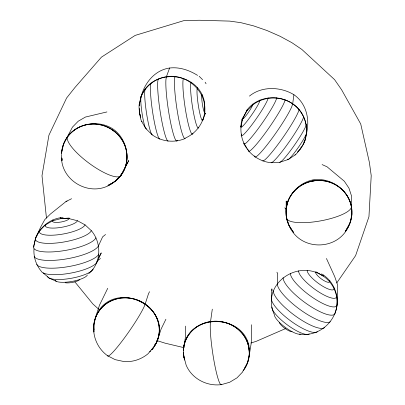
<?xml version="1.0" encoding="UTF-8"?>
<svg xmlns="http://www.w3.org/2000/svg" width="405" height="405" viewBox="0 0 405 405"><rect width="100%" height="100%" fill="white"/><g stroke="black" fill="none" stroke-linecap="round" stroke-linejoin="round"><path stroke-width="0.61" d="M286.143 209.38L286.224 201.022L286.537 208.16M286.543 214.701L286.512 217.667L289.074 225.529L291.352 228.972M185.586 326.121L185.45 337.213L183.516 348.943M212.301 309.157L210.534 321.626A32.947 3.756 81.5 0 0 213.739 359.463A32.947 3.756 81.5 0 0 221.51 384.603L229.711 382.244L237.006 377.84L242.894 371.679M251.505 324.749L251.282 342.843L249.212 355.377M98.602 257.691L101.255 252.887L97.053 261.984A28.532 7.629 -10.3 0 1 69.032 273.4A28.532 7.629 -10.3 0 1 41.325 271.294C36.045 265.012 33.443 257.023 33.969 248.873M33.888 247.106L33.833 245.926L35.67 237.841C40.13 226.663 51.01 218.148 63.119 217.444M88.7 273.633C101.453 263.199 101.852 242.853 91.348 230.683A28.532 7.629 -10.3 0 1 59.662 242.641A28.532 7.629 -10.3 0 1 35.67 237.958L39.604 230.506M45.36 224.416L45.35 224.962L39.599 230.809M91.348 230.683L85.06 224.866L77.497 220.76A16.473 4.404 -10.3 0 1 59.201 227.666A16.473 4.404 -10.3 0 1 45.35 224.962L52.534 220.821L52.549 219.991M60.684 217.536L60.659 218.67L52.534 220.821M97.053 261.984L97.078 260.967M337.162 303.826L337.674 291.964L337.289 284.037L334.687 276.549L326.44 258.491M112.676 182.67L115.217 181.182L120.979 175.264L121.034 174.17M246.761 147.683C240.489 139.659 239.973 128.82 241.861 119.171M297.361 152.077C311.668 139.123 308.696 114.164 292.693 103.807L293.893 94.694C280.645 86.645 261.797 85.916 249.434 96.106M141.208 96.071L139.188 104.905L141.208 96.071C152.979 66.314 201.012 72.161 204.733 104.029M145.172 89.019L145.106 89.399A23.298 2.658 81.5 0 0 146.65 113.982A23.298 2.658 81.5 0 0 152.305 134.905C161.666 141.659 174.19 143.076 184.847 138.647M150.974 83.197L150.949 83.344A28.532 3.255 81.5 0 0 152.837 113.451A28.532 3.255 81.5 0 0 159.762 139.077M175.016 76.489A31.823 3.63 81.5 0 0 177.8 114.134A31.823 3.63 81.5 0 0 185.692 137.897C196.03 133.25 203.457 123.287 204.727 111.993C206.955 91.393 186.654 73.204 166.425 76.712L165.934 79.603A32.947 3.756 81.5 0 0 170.054 119.723A32.947 3.756 81.5 0 0 177.481 140.236M183.419 78.347L183.394 78.494A28.532 3.255 81.5 0 0 185.89 112.246A28.532 3.255 81.5 0 0 192.962 133.554M191.054 82.159L190.993 82.544A23.298 2.658 81.5 0 0 193.028 110.099A23.298 2.658 81.5 0 0 198.804 127.499M197.407 87.667L197.291 88.356A16.473 1.878 81.5 0 0 198.733 107.841A16.473 1.878 81.5 0 0 202.819 120.143L205.456 112.98L204.287 115.141M201.867 95.539L202.044 94.497M204.641 102.176L204.727 111.993A8.525 0.972 81.5 0 1 202.429 104.536A8.525 0.972 81.5 0 1 202.09 95.337M202.819 120.143L202.981 119.161M242.347 120.695L242.985 117.82L247.182 109.795C257.737 95.965 278.741 94.168 292.693 103.807M35.67 237.841L33.833 245.926A31.823 8.51 -10.3 0 0 60.598 251.151A31.823 8.51 -10.3 0 0 95.934 237.811M260.056 99.979L259.843 100.642A16.473 1.787 -55.3 0 1 249.86 117.465A16.473 1.787 -55.3 0 1 240.869 126.714L242.985 117.82M304.687 141.198L306.777 132.379M299.498 334.216C315.024 336.449 329.943 326.957 335.274 312.412C340.286 299.255 334.819 283.804 323.205 276.083C297.336 258.441 260.329 284.725 274.413 314.791A16.473 4.445 36.5 0 0 285.353 327.417A16.473 4.445 36.5 0 0 300.53 334.044M61.727 151.915L63.605 143.977L72.475 127.109L78.261 121.186L85.435 117.05L106.92 111.937M321.56 273.901C334.611 281.272 340.575 298.419 335.274 312.412A31.823 8.586 36.5 0 1 308.752 305.213A31.823 8.586 36.5 0 1 283.1 277.648M204.581 112.377L204.854 111.228M107.963 185.505A32.972 31.722 26.9 0 0 120.999 175.279C131.276 161.276 127.778 140.292 114.124 129.797L113.218 129.144C98.871 119.576 77.932 122.867 67.574 136.769A32.972 31.722 26.9 0 0 61.54 153.905M183.693 347.455C187.763 313.652 241.724 312.994 248.878 345.328L249.394 354.684L247.485 362.764L244.336 368.489M240.869 126.714L241.172 125.768M241.547 134.08L241.228 135.088A23.298 2.526 -55.3 0 0 253.94 122.006A23.298 2.526 -55.3 0 0 268.064 98.212L268.181 97.848M252.472 104.784A8.525 0.926 -55.3 0 1 248.047 112.873A8.525 0.926 -55.3 0 1 242.752 118.559L246.741 111.172L252.573 105.062L252.892 104.055M276.711 97.802L276.666 97.944A28.532 3.093 -55.3 0 1 259.372 127.079A28.532 3.093 -55.3 0 1 243.795 143.107M252.573 105.062C263.969 96.081 280.756 95.6 292.678 103.852L291.792 106.652A32.947 3.574 -55.3 0 1 270.257 140.788A32.947 3.574 -55.3 0 1 254.745 155.955M303.684 116.508L303.639 116.65A28.532 3.093 -55.3 0 1 288.497 142.783A28.532 3.093 -55.3 0 1 271.112 162.739C259.595 161.615 249.242 154.401 244.134 144.033M306.327 124.3L306.21 124.669A23.298 2.526 -55.3 0 1 293.848 146.008A23.298 2.526 -55.3 0 1 279.652 162.299L271.112 162.739M300.986 147.668L300.692 148.584L299.401 149.825M95.615 317.262L99.503 305.147L107.73 288.294M157.393 340.549L161.033 329.219L165.908 319.231M166.43 76.661L169.614 68.015C179.501 66.83 189.287 70.181 197.584 75.401M35.67 237.958L40.93 226.572L44.763 219.631L50.387 214.058L65.974 201.563L71.589 198.713M149.521 291.686L148.453 293.873L145.172 304.084A32.947 3.574 -55.3 0 1 125.439 336.57A32.947 3.574 -55.3 0 1 107.553 355.732C98.207 349.019 92.872 337.633 93.722 326.157M323.706 275.061L323.205 276.083L315.839 271.75L315.571 272.297A8.525 2.298 36.5 0 0 323.357 280.265A8.525 2.298 36.5 0 0 329.341 280.746M329.548 281.612L329.918 280.862M334.414 288.016L334.176 288.507A16.473 4.445 36.5 0 1 320.441 284.776A16.473 4.445 36.5 0 1 307.167 270.51M336.894 296.025L336.763 296.298A23.298 6.283 36.5 0 1 317.343 291.023A23.298 6.283 36.5 0 1 298.571 270.849M337.188 304.342L337.137 304.449A28.532 7.695 36.5 0 1 313.359 297.994A28.532 7.695 36.5 0 1 290.36 273.279M120.999 175.279A32.972 31.722 26.9 0 0 113.197 130.435A32.972 31.722 26.9 0 0 67.554 136.753A32.947 8.885 36.5 0 0 90.204 164.045A32.947 8.885 36.5 0 0 120.979 175.264L123.95 169.406M124.963 167.989L128.765 160.501L125.332 166.764M346.098 230.075L349.986 222.942L351.803 214.989L351.413 206.763L351.52 195.98L348.938 188.107L344.316 181.222L327.043 166.789L322.102 164.587M348.938 225.276C339.177 250.325 301.978 251.788 290.137 227.625M246.286 111.415L247.182 109.795M303.816 142.352L305.005 140.191M154.502 345.176L155.12 344.078M156.978 340.787C171.183 308.428 121.718 281.855 100.364 308.397L95.777 316.563L93.93 324.653L94.173 329.999M336.763 282.943L355.615 255.606L368.945 216.721L371.218 175.638L369.37 162.344L360.723 123.97L341.582 89.728L334.581 79.643L301.867 49.456L291.939 42.717L280.032 36.258L266.956 30.512L253.601 25.879L240.874 22.67L229.645 21.101L199.361 20.25L184.113 20.564L135.159 35.407L101.442 57.145L74.895 87.566L66.607 98.01L48.924 135.189L41.993 175.724L46.459 218.082M156.214 342.807A32.947 32.648 -18.7 0 1 153.419 347.571L147.86 353.919C141.077 359.483 132.303 362.369 123.55 361.468L115.167 359.645L107.553 355.732M105.553 234.505L102.627 236.849L98.506 245.769A32.947 8.809 -10.3 0 1 66.157 258.952A32.947 8.809 -10.3 0 1 34.162 256.517M97.575 260.769L100.46 258.456M288.613 159.261L295.392 154.771M166.425 76.712C155.181 78.489 145.355 86.174 141.097 96.754C144.585 82.883 154.801 70.121 169.614 68.015M108.1 185.343L111.658 183.262M113.289 182.584C91.981 199.037 59.307 181.232 61.595 154.467M65.974 201.563L67.093 200.991M285.657 328.551L256.233 341.324L250.862 343.02M279.652 162.299L287.788 159.651M221.51 384.603C207.066 386.618 191.864 378.771 186.158 365.153L183.992 356.997A32.947 32.633 47.1 0 1 183.597 352.725M184.169 347.713L165.169 343.192L156.922 340.595M77.497 220.76L69.174 218.644L60.659 218.67L69.184 218.042L69.174 218.644A8.525 2.278 -10.3 0 1 58.629 222.34A8.525 2.278 -10.3 0 1 53.111 220.143M56.27 281.303L49.137 278.078L43.183 272.935M284.761 207.846L286.593 209.355M292.678 103.852C301.983 110.423 307.41 121.657 306.57 133.042C310.002 119.105 306.155 103.118 293.893 94.694M98.734 309.248L92.877 303.968L74.91 281.915M146.185 128.932L152.305 134.905M199.159 76.287L202.586 79.669M292.005 229.954L292.982 231.427M247.42 148.701L248.078 149.713M141.512 121.186L145.587 128.208M205.153 82.21L206.059 83.774M276.934 272.175L277.708 273.871L277.288 283.652A32.947 8.885 36.5 0 0 300.318 309.749A32.947 8.885 36.5 0 0 330.262 321.757M139.325 108.505L139.512 113.299L140.332 115.546M139.512 113.299L140.778 117.328M271.968 290.699L271.882 288.866L271.451 298.844A28.532 7.695 36.5 0 0 291.397 321.443A28.532 7.695 36.5 0 0 317.328 331.847M139.36 103.867L139.452 105.715M61.995 158.168L62.076 160.041M324.486 327.691A31.823 8.586 36.5 0 1 295.559 316.087A31.823 8.586 36.5 0 1 273.314 290.881M309.288 333.943A23.298 6.283 36.5 0 1 288.112 325.453A23.298 6.283 36.5 0 1 271.826 307M61.99 160.486A32.972 31.722 26.9 0 1 61.666 158.112M61.631 153.282A32.947 31.691 26.9 0 1 90.558 124.173A32.947 31.691 26.9 0 1 125.677 148.078A32.947 31.691 26.9 0 1 108.515 185.201M62.056 160.441A32.947 31.691 26.9 0 1 61.732 158.071M112.21 129.762A32.947 30.988 75.7 0 1 113.142 130.511A32.947 30.238 -13.2 0 1 115.238 131.919M292.025 331.741A8.525 2.298 36.5 0 1 284.998 328.44A8.525 2.298 36.5 0 1 279.248 322.547M304.16 141.122A8.525 0.926 -55.3 0 1 301.416 147.172A8.525 0.926 -55.3 0 1 294.967 154.973M306.372 132.506A16.473 1.787 -55.3 0 1 297.827 148.129A16.473 1.787 -55.3 0 1 287.591 159.114M299.032 109.532A31.823 3.453 -55.3 0 1 282.143 138.682A31.823 3.453 -55.3 0 1 262.749 160.942M285.064 99.853A31.823 3.453 -55.3 0 1 265.776 132.349A31.823 3.453 -55.3 0 1 248.407 150.225M151.91 349.555A32.972 30.881 17.8 0 0 145.192 304.064A32.972 30.881 17.8 0 0 109.294 301.781A32.972 30.881 17.8 0 0 93.98 332.004M150.604 350.933A32.972 30.881 17.8 0 1 149.683 351.803M93.975 331.406A32.947 30.856 17.8 0 1 135.68 299.447A32.947 30.856 17.8 0 1 151.834 349.5M153.419 347.571A32.947 26.958 25.8 0 1 151.829 349.338M95.357 318.588A32.947 26.958 25.8 0 1 96.076 316.351M98.202 312.149A32.947 26.958 25.8 0 1 99.59 310.245A32.947 32.648 -18.7 0 1 104.946 304.332M157.191 340.559A32.947 32.648 -18.7 0 1 156.725 341.688M168.055 141.158A31.823 3.63 81.5 0 1 160.329 112.575A31.823 3.63 81.5 0 1 158.223 79M146.62 128.542A16.473 1.878 81.5 0 1 142.185 114.134A16.473 1.878 81.5 0 1 141.532 96.365M142.049 121.358A8.525 0.972 81.5 0 1 139.75 113.901A8.525 0.972 81.5 0 1 139.411 104.708M242.742 371.263A32.972 30.886 9.4 0 0 244.443 336.454A32.972 30.886 9.4 0 0 210.529 321.6A32.972 30.886 9.4 0 0 184.65 360.055M183.48 350.786A32.947 30.861 9.4 0 1 226.567 322.977A32.947 30.861 9.4 0 1 243.38 370.332M184.564 359.432A32.947 30.861 9.4 0 1 183.495 352.659M184.285 358.147A32.947 26.983 0.9 0 1 183.992 356.997M249.308 352.603A32.947 26.983 0.9 0 0 248.736 347.323A32.947 32.633 47.1 0 0 246.777 340.215M85.06 224.866A23.298 6.232 -10.3 0 1 57.707 234.809A23.298 6.232 -10.3 0 1 40.201 229.893M87.374 274.98A16.473 4.404 -10.3 0 1 71.199 281.571A16.473 4.404 -10.3 0 1 55.202 280.356M93.125 269.138A23.298 6.232 -10.3 0 1 70.247 278.458A23.298 6.232 -10.3 0 1 47.628 276.736M98.891 254.016A31.823 8.51 -10.3 0 1 67.64 266.748A31.823 8.51 -10.3 0 1 36.733 264.394M345.252 231.468A32.972 31.732 0.6 0 0 351.444 206.758A32.972 31.732 0.6 0 0 313.257 180.893A32.972 31.732 0.6 0 0 286.487 217.672A32.972 31.732 0.6 0 0 291.129 229.255M293.681 232.617A32.972 31.732 0.6 0 1 292.172 230.739M291.16 229.205A32.947 31.706 0.6 0 1 298.12 187.642A32.947 31.706 0.6 0 1 341.84 189.413A32.947 31.706 0.6 0 1 345.212 231.392M293.706 232.556A32.947 31.706 0.6 0 1 292.197 230.688M314.442 180.721A32.947 31.048 -48.9 0 0 313.273 180.984A32.947 30.203 40.1 0 0 310.777 181.319M79.608 279.799A8.525 2.278 -10.3 0 1 65.175 282.736M287.94 201.179L286.127 209.365L286.512 217.667A32.947 8.809 -10.3 0 0 318.877 221.176A32.947 8.809 -10.3 0 0 351.413 206.763C348.244 189.722 330.941 177.496 313.834 179.729L312.731 179.916C301.553 182.407 292.061 190.477 287.94 201.179"/></g></svg>
